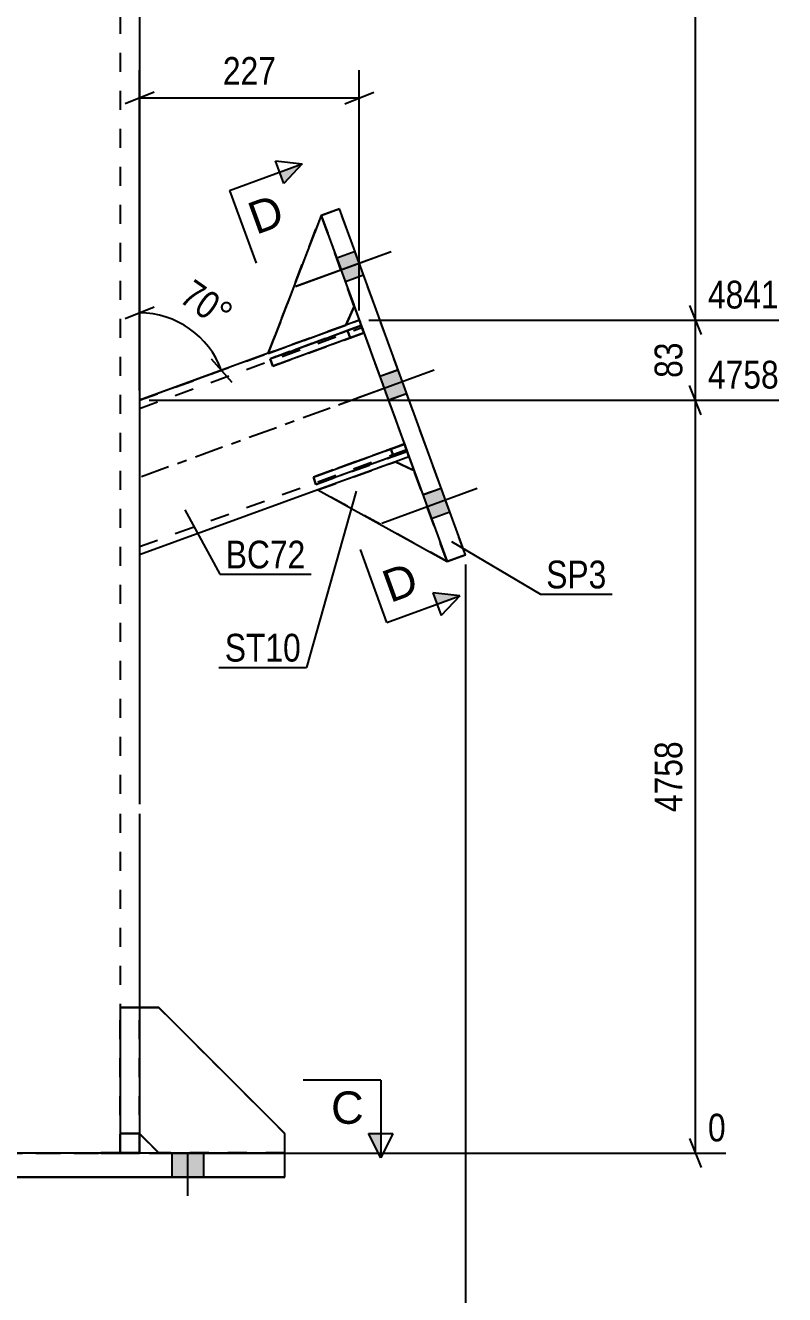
# Model space of a CAD drawing. Header units: millimetres. Extents: x 0 to 594, y 0 to 420.
# Drawn here: x 342.9 to 421.3, y 167.6 to 298.5 of the extents above; entities that cross this region are included whole.
import ezdxf

# ---------------------------------------------------------------- set-up
doc = ezdxf.new("R2010")
doc.units = ezdxf.units.MM
doc.linetypes.add('DXK_LINE_DOT2', pattern=[3.9198, 1.9599, -1.9599])
doc.linetypes.add('DXK_LINE_DOT3', pattern=[5.9187, 2.979, -0.9799, 0.9799, -0.9799])
doc.styles.add('Arial', font='arial.ttf', dxfattribs={"height": 0.2})
doc.styles.add('Arial Narrow', font='ARIALN.TTF', dxfattribs={"height": 0.2})

# ---------------------------------------------------------------- blocks, each defined once
blk = doc.blocks.new('Part-681868596-1271 - 1250')
at = {"color": 2, "linetype": 'Continuous'}
for p, q in [((375.34, 279.6), (373.46, 278.92)), ((388.34, 243.89), (375.34, 279.6)), ((373.46, 278.92), (386.46, 243.21)), ((373.46, 278.91), (373.46, 278.92)), ((376.88, 269.51), (377.39, 268.11)), ((382.52, 254.01), (383.04, 252.6)), ((386.46, 243.21), (388.34, 243.89)), ((388.34, 243.88), (386.46, 243.2)), ((388.34, 243.89), (388.34, 243.88)), ((388.34, 243.88), (388.34, 243.89)), ((386.46, 243.2), (386.46, 243.21))]:
    blk.add_line(p, q, dxfattribs=at)
at = {"color": 7, "linetype": 'DXK_LINE_DOT2'}
for p, q in [((373.46, 278.91), (375.34, 279.59)), ((375.34, 279.6), (375.34, 279.59)), ((388.34, 243.89), (375.34, 279.59)), ((373.46, 278.91), (373.46, 278.91)), ((373.46, 278.91), (373.46, 278.91)), ((373.46, 278.91), (376.88, 269.51)), ((377.39, 268.11), (382.52, 254.01)), ((383.04, 252.6), (386.46, 243.2))]:
    blk.add_line(p, q, dxfattribs=at)
blk = doc.blocks.new('Part-681868596-1479 - 1250')
at = {"color": 2, "linetype": 'Continuous'}
for p, q in [((368.2, 264.12), (377.6, 267.55)), ((377.87, 266.79), (377.6, 267.55)), ((377.87, 266.79), (368.48, 263.37)), ((376.46, 266.28), (377.87, 266.79)), ((368.48, 263.37), (368.2, 264.12))]:
    blk.add_line(p, q, dxfattribs=at)
at = {"color": 7, "linetype": 'DXK_LINE_DOT2'}
for p, q in [((377.6, 267.54), (376.19, 267.03)), ((377.6, 267.55), (377.6, 267.54)), ((377.87, 266.79), (377.6, 267.54)), ((376.19, 267.03), (368.2, 264.12)), ((368.48, 263.37), (376.46, 266.28)), ((376.46, 266.28), (376.19, 267.03)), ((377.87, 266.79), (377.87, 266.79))]:
    blk.add_line(p, q, dxfattribs=at)
blk = doc.blocks.new('Part-681868596-1291 - 1250')
at = {"color": 7, "linetype": 'DXK_LINE_DOT2'}
for p, q in [((354.71, 259.85), (377.39, 268.11)), ((354.71, 259), (377.67, 267.36)), ((354.71, 259), (377.67, 267.35)), ((375.99, 267.59), (368, 264.69)), ((377.39, 268.11), (377.39, 268.11)), ((377.39, 268.11), (377.44, 267.99)), ((377.44, 267.99), (377.39, 268.11)), ((377.44, 267.99), (377.55, 267.67)), ((377.55, 267.66), (377.44, 267.99)), ((377.55, 267.67), (377.73, 267.18)), ((377.67, 267.35), (377.55, 267.66)), ((377.67, 267.35), (377.67, 267.36)), ((377.69, 267.3), (377.67, 267.36)), ((377.67, 267.35), (382.19, 254.94)), ((377.67, 267.35), (377.69, 267.3)), ((377.84, 266.89), (377.69, 267.3)), ((377.69, 267.3), (377.75, 267.13)), ((377.73, 267.18), (382.19, 254.94)), ((377.75, 267.13), (377.84, 266.89)), ((377.84, 266.89), (382.08, 255.23)), ((377.84, 266.89), (382.08, 255.23)), ((354.71, 259.85), (354.71, 243.89)), ((354.71, 244.74), (382.25, 254.76)), ((354.71, 244.74), (382.25, 254.76)), ((382.08, 255.23), (382.23, 254.82)), ((382.17, 254.98), (382.08, 255.23)), ((382.23, 254.82), (382.17, 254.98)), ((382.19, 254.94), (382.36, 254.45)), ((382.36, 254.45), (382.19, 254.94)), ((382.23, 254.82), (382.25, 254.76)), ((382.25, 254.76), (382.23, 254.82)), ((382.25, 254.76), (382.25, 254.76)), ((382.36, 254.45), (382.48, 254.13)), ((382.48, 254.12), (382.36, 254.45)), ((382.48, 254.13), (382.52, 254.01)), ((382.52, 254.01), (382.48, 254.12)), ((381.12, 253.5), (373.13, 250.59)), ((381.12, 253.5), (373.13, 250.59))]:
    blk.add_line(p, q, dxfattribs=at)
at = {"color": 2, "linetype": 'Continuous'}
for p, q in [((377.39, 268.11), (375.99, 267.59)), ((368, 264.69), (354.71, 259.85)), ((382.52, 254.01), (381.12, 253.5)), ((382.52, 254.01), (381.12, 253.5)), ((382.52, 254.01), (382.52, 254.01)), ((382.52, 254.01), (382.52, 254.01)), ((373.13, 250.59), (354.71, 243.89)), ((373.13, 250.59), (354.71, 243.89))]:
    blk.add_line(p, q, dxfattribs=at)
at = {"color": 7, "linetype": 'DXK_LINE_DOT3'}
blk.add_line((379.96, 261.06), (354.71, 251.87), dxfattribs=at)
blk = doc.blocks.new('Part-681868596-1449 - 1250')
at = {"color": 2, "linetype": 'Continuous'}
for p, q in [((289.71, 179.67), (289.71, 182.18)), ((289.71, 182.18), (369.71, 182.18)), ((369.71, 179.67), (369.71, 182.18)), ((289.71, 179.68), (289.71, 179.67)), ((369.71, 179.68), (289.71, 179.68)), ((289.71, 179.67), (369.71, 179.67)), ((369.71, 179.68), (369.71, 179.67))]:
    blk.add_line(p, q, dxfattribs=at)
at = {"color": 7, "linetype": 'DXK_LINE_DOT2'}
blk.add_line((289.71, 182.17), (369.71, 182.17), dxfattribs=at)
blk = doc.blocks.new('Part-681868596-1474 - 1250')
at = {"color": 2, "linetype": 'Continuous'}
for p, q in [((372.65, 251.91), (382.05, 255.33)), ((382.32, 254.58), (372.92, 251.16)), ((380.91, 254.06), (382.32, 254.58)), ((382.32, 254.58), (382.05, 255.33)), ((372.92, 251.16), (372.65, 251.91))]:
    blk.add_line(p, q, dxfattribs=at)
at = {"color": 7, "linetype": 'DXK_LINE_DOT2'}
for p, q in [((380.64, 254.81), (372.65, 251.91)), ((372.92, 251.16), (380.91, 254.06)), ((382.05, 255.33), (380.64, 254.81)), ((380.91, 254.06), (380.64, 254.81)), ((382.32, 254.58), (382.05, 255.33)), ((382.05, 255.33), (382.05, 255.33)), ((382.32, 254.58), (382.32, 254.58))]:
    blk.add_line(p, q, dxfattribs=at)
blk = doc.blocks.new('Part-681868596-1475 - 1250')
at = {"color": 7, "linetype": 'DXK_LINE_DOT2'}
for p, q in [((373.13, 250.59), (381.12, 253.5)), ((373.13, 250.59), (381.12, 253.5)), ((381.12, 253.5), (383.04, 252.6)), ((381.12, 253.5), (381.12, 253.5)), ((381.12, 253.5), (383.04, 252.6)), ((386.46, 243.2), (383.04, 252.6)), ((383.04, 252.6), (383.04, 252.6)), ((386.46, 243.2), (383.04, 252.6)), ((386.46, 243.2), (373.13, 250.59))]:
    blk.add_line(p, q, dxfattribs=at)
at = {"color": 2, "linetype": 'Continuous'}
for p, q in [((373.13, 250.59), (373.13, 250.59)), ((373.13, 250.59), (386.46, 243.2)), ((373.13, 250.59), (373.13, 250.59)), ((386.46, 243.2), (386.46, 243.2))]:
    blk.add_line(p, q, dxfattribs=at)
blk = doc.blocks.new('Part-681868596-1476 - 1250')
at = {"color": 2, "linetype": 'Continuous'}
for p, q in [((381.12, 253.5), (373.13, 250.59)), ((383.04, 252.6), (381.12, 253.5)), ((381.12, 253.5), (381.12, 253.5)), ((373.13, 250.59), (386.46, 243.21)), ((373.13, 250.59), (373.13, 250.59)), ((386.46, 243.21), (386.46, 243.21)), ((386.46, 243.21), (386.46, 243.21))]:
    blk.add_line(p, q, dxfattribs=at)
at = {"color": 7, "linetype": 'DXK_LINE_DOT2'}
for p, q in [((373.13, 250.59), (381.12, 253.5)), ((381.12, 253.5), (383.04, 252.6)), ((386.46, 243.21), (383.04, 252.6)), ((383.04, 252.6), (383.04, 252.6)), ((386.46, 243.21), (383.04, 252.6)), ((386.46, 243.21), (373.13, 250.59))]:
    blk.add_line(p, q, dxfattribs=at)
blk = doc.blocks.new('Part-681868596-1348 - 1250')
at = {"color": 2, "linetype": 'Continuous'}
for p, q in [((352.71, 197.18), (352.71, 197.18)), ((354.71, 197.18), (352.71, 197.18)), ((352.71, 197.18), (352.71, 182.18)), ((354.71, 197.18), (354.71, 197.18)), ((354.71, 197.18), (354.71, 182.18)), ((354.71, 184.18), (352.71, 184.18)), ((352.71, 182.18), (354.71, 182.18))]:
    blk.add_line(p, q, dxfattribs=at)
at = {"color": 7, "linetype": 'DXK_LINE_DOT2'}
for p, q in [((352.71, 197.18), (354.71, 197.18)), ((352.71, 184.18), (354.71, 184.18)), ((352.71, 184.18), (352.71, 182.18)), ((354.71, 184.18), (354.71, 182.18)), ((354.71, 182.18), (352.71, 182.18)), ((352.71, 182.18), (352.71, 182.18)), ((354.71, 182.18), (354.71, 182.18))]:
    blk.add_line(p, q, dxfattribs=at)
blk = doc.blocks.new('Part-681868596-1477 - 1250')
at = {"color": 7, "linetype": 'DXK_LINE_DOT2'}
for p, q in [((377.6, 267.54), (368.2, 264.12)), ((376.19, 267.03), (377.6, 267.54)), ((377.6, 267.54), (377.6, 267.54)), ((377.6, 267.54), (377.87, 266.79)), ((377.6, 267.54), (377.87, 266.79)), ((368.2, 264.12), (376.19, 267.03)), ((368.48, 263.37), (377.87, 266.79)), ((376.46, 266.28), (368.48, 263.37)), ((376.19, 267.03), (376.46, 266.28)), ((377.87, 266.79), (376.46, 266.28)), ((377.87, 266.79), (377.87, 266.79)), ((368.2, 264.12), (368.48, 263.37))]:
    blk.add_line(p, q, dxfattribs=at)
blk = doc.blocks.new('Part-681868596-1349 - 1250')
at = {"color": 2, "linetype": 'Continuous'}
for p, q in [((356.71, 197.18), (354.71, 197.18)), ((369.71, 184.18), (356.71, 197.18)), ((356.71, 197.18), (356.71, 197.18)), ((356.71, 182.18), (354.71, 184.18)), ((369.71, 182.18), (369.71, 184.18))]:
    blk.add_line(p, q, dxfattribs=at)
at = {"color": 7, "linetype": 'DXK_LINE_DOT2'}
for p, q in [((354.71, 197.18), (354.71, 184.18)), ((356.71, 197.18), (354.71, 197.18)), ((356.71, 197.18), (369.71, 184.18)), ((356.71, 182.18), (354.71, 184.18)), ((356.71, 182.18), (356.71, 182.18)), ((356.71, 182.18), (369.71, 182.18)), ((356.71, 182.18), (356.71, 182.18)), ((369.71, 182.18), (356.71, 182.18)), ((369.71, 182.18), (369.71, 182.18)), ((369.71, 182.18), (369.71, 182.18)), ((369.71, 182.18), (369.71, 182.18))]:
    blk.add_line(p, q, dxfattribs=at)
blk = doc.blocks.new('Part-681868596-1464 - 1250')
at = {"color": 7, "linetype": 'DXK_LINE_DOT2'}
for p, q in [((352.71, 299.59), (352.71, 218.18)), ((352.71, 217.18), (352.71, 182.17)), ((354.71, 197.18), (354.71, 182.17)), ((308.71, 182.18), (350.71, 182.18)), ((308.71, 182.18), (350.71, 182.18)), ((308.71, 182.17), (350.71, 182.17)), ((308.71, 182.17), (350.71, 182.17)), ((350.71, 182.18), (351.48, 182.18)), ((352.24, 182.18), (350.71, 182.18)), ((351.48, 182.17), (350.71, 182.17)), ((350.71, 182.17), (352.24, 182.17)), ((351.48, 182.18), (352.12, 182.18)), ((352.12, 182.17), (351.48, 182.17)), ((352.12, 182.18), (352.56, 182.18)), ((352.56, 182.17), (352.12, 182.17)), ((353.54, 182.18), (352.24, 182.18)), ((352.24, 182.17), (353.54, 182.17)), ((352.56, 182.18), (352.71, 182.18)), ((352.71, 182.17), (352.56, 182.17)), ((352.71, 182.17), (352.71, 182.18)), ((354.41, 182.18), (353.54, 182.18)), ((353.54, 182.17), (354.41, 182.17)), ((354.71, 182.18), (354.41, 182.18)), ((354.41, 182.17), (354.71, 182.17)), ((354.71, 182.17), (354.71, 182.18))]:
    blk.add_line(p, q, dxfattribs=at)
at = {"color": 2, "linetype": 'Continuous'}
for p, q in [((354.71, 299.59), (354.71, 218.18)), ((354.71, 217.18), (354.71, 197.18))]:
    blk.add_line(p, q, dxfattribs=at)
blk = doc.blocks.new('Part-681868596-1478 - 1250')
at = {"color": 7, "linetype": 'DXK_LINE_DOT2'}
for p, q in [((368, 264.68), (373.46, 278.91)), ((373.46, 278.91), (368, 264.68)), ((373.46, 278.91), (376.88, 269.51)), ((373.46, 278.91), (373.46, 278.91)), ((376.88, 269.51), (373.46, 278.91)), ((376.88, 269.51), (375.99, 267.59)), ((375.99, 267.59), (368, 264.68)), ((368, 264.68), (375.99, 267.59)), ((375.99, 267.59), (375.99, 267.59)), ((375.99, 267.59), (375.99, 267.59)), ((368, 264.68), (368, 264.68))]:
    blk.add_line(p, q, dxfattribs=at)
at = {"color": 2, "linetype": 'Continuous'}
for p in [(375.99, 267.59), (376.88, 269.51)]:
    blk.add_line(p, (376.88, 269.51), dxfattribs=at)
blk = doc.blocks.new('Part-681868596-1480 - 1250')
at = {"color": 2, "linetype": 'Continuous'}
for p, q in [((373.46, 278.91), (368, 264.69)), ((375.99, 267.59), (376.88, 269.52)), ((368, 264.69), (375.99, 267.59)), ((375.99, 267.59), (375.99, 267.59)), ((368, 264.69), (368, 264.69))]:
    blk.add_line(p, q, dxfattribs=at)
at = {"color": 7, "linetype": 'DXK_LINE_DOT2'}
for p, q in [((368, 264.69), (373.46, 278.91)), ((373.46, 278.91), (376.88, 269.52)), ((373.46, 278.91), (373.46, 278.91)), ((376.88, 269.52), (373.46, 278.91)), ((376.88, 269.52), (375.99, 267.59)), ((376.88, 269.52), (376.88, 269.52)), ((375.99, 267.59), (368, 264.69))]:
    blk.add_line(p, q, dxfattribs=at)
blk = doc.blocks.new('Part-681868596-1431 - 1250')
at = {"color": 7, "linetype": 'DXK_LINE_DOT2'}
for p, q in [((356.71, 197.17), (354.71, 197.17)), ((354.71, 197.17), (354.71, 184.17)), ((356.71, 197.17), (354.71, 197.17)), ((369.71, 184.17), (356.71, 197.17)), ((356.71, 197.17), (356.71, 197.17)), ((356.71, 197.17), (369.71, 184.17)), ((356.71, 182.17), (354.71, 184.17)), ((369.71, 182.17), (369.71, 184.17)), ((356.71, 182.17), (356.7, 182.18)), ((356.71, 182.17), (369.71, 182.17)), ((356.71, 182.17), (356.71, 182.17)), ((356.71, 182.17), (369.71, 182.17)), ((369.71, 182.17), (369.71, 182.18))]:
    blk.add_line(p, q, dxfattribs=at)
at = {"color": 2, "linetype": 'Continuous'}
blk.add_line((356.7, 182.18), (354.71, 184.17), dxfattribs=at)
blk = doc.blocks.new('Part-681868596-1432 - 1250')
at = {"color": 7, "linetype": 'DXK_LINE_DOT2'}
for p, q in [((352.71, 182.17), (352.71, 197.17)), ((354.71, 197.17), (352.71, 197.17)), ((354.71, 197.17), (352.71, 197.17)), ((354.71, 182.17), (354.71, 197.17)), ((354.71, 184.17), (352.71, 184.17)), ((354.71, 184.17), (352.71, 184.17)), ((352.71, 182.17), (352.71, 182.17)), ((352.71, 182.17), (354.71, 182.17)), ((352.71, 182.17), (354.71, 182.17)), ((354.71, 182.17), (354.71, 182.17))]:
    blk.add_line(p, q, dxfattribs=at)
blk = doc.blocks.new('Part-681868596-1473 - 1250')
at = {"color": 7, "linetype": 'DXK_LINE_DOT2'}
for p, q in [((382.05, 255.32), (372.65, 251.91)), ((372.65, 251.91), (380.64, 254.81)), ((372.92, 251.15), (382.32, 254.57)), ((380.91, 254.06), (372.92, 251.15)), ((380.64, 254.81), (382.05, 255.32)), ((380.64, 254.81), (380.91, 254.06)), ((382.32, 254.57), (380.91, 254.06)), ((382.05, 255.32), (382.05, 255.32)), ((382.05, 255.32), (382.32, 254.57)), ((382.05, 255.32), (382.32, 254.57)), ((382.32, 254.57), (382.32, 254.57)), ((372.65, 251.91), (372.92, 251.15))]:
    blk.add_line(p, q, dxfattribs=at)
blk = doc.blocks.new('Bolt-681868596-1486 - 1250')
at = {"linetype": 'Continuous'}
for points in [[(377.84, 272.73), (376.95, 275.18), (375.07, 274.49), (375.96, 272.05)], [(377.84, 272.74), (376.95, 275.18), (375.07, 274.5), (375.96, 272.05)], [(377.84, 272.74), (376.95, 275.18), (375.07, 274.5), (375.96, 272.06)], [(382.28, 260.52), (381.39, 262.97), (379.52, 262.28), (380.4, 259.84)], [(382.28, 260.52), (381.39, 262.96), (379.52, 262.28), (380.4, 259.83)], [(386.73, 248.3), (385.84, 250.75), (383.96, 250.06), (384.85, 247.62)], [(386.73, 248.3), (385.84, 250.75), (383.96, 250.06), (384.85, 247.62)], [(386.73, 248.31), (385.84, 250.75), (383.96, 250.07), (384.85, 247.62)]]:
    blk.add_hatch(color=1, dxfattribs=at).paths.add_polyline_path(points)
at = {"color": 1, "linetype": 'Continuous'}
for p, q in [((380.68, 275.16), (370.82, 271.56)), ((380.68, 275.16), (370.82, 271.57)), ((380.68, 275.15), (370.82, 271.56)), ((376.95, 275.18), (375.07, 274.49)), ((376.95, 275.18), (375.07, 274.5)), ((376.95, 275.18), (375.07, 274.5)), ((377.84, 272.74), (375.96, 272.05)), ((377.84, 272.74), (375.96, 272.06)), ((377.84, 272.73), (375.96, 272.05)), ((385.13, 262.94), (375.26, 259.35)), ((385.13, 262.94), (375.26, 259.35)), ((381.39, 262.97), (379.52, 262.28)), ((381.39, 262.96), (379.52, 262.28)), ((382.28, 260.52), (380.4, 259.83)), ((382.28, 260.52), (380.4, 259.84)), ((389.57, 250.73), (379.71, 247.13)), ((389.57, 250.72), (379.71, 247.13)), ((389.57, 250.72), (379.71, 247.13)), ((385.84, 250.75), (383.96, 250.06)), ((385.84, 250.75), (383.96, 250.06)), ((385.84, 250.75), (383.96, 250.07)), ((386.73, 248.31), (384.85, 247.62)), ((386.73, 248.3), (384.85, 247.62)), ((386.73, 248.3), (384.85, 247.62))]:
    blk.add_line(p, q, dxfattribs=at)
blk = doc.blocks.new('Bolt-681868596-1487 - 1250')
at = {"linetype": 'Continuous'}
for points in [[(298.06, 179.68), (301.36, 179.68), (301.36, 182.18), (298.06, 182.18)], [(298.06, 179.68), (301.36, 179.68), (301.36, 182.18), (298.06, 182.18)], [(298.06, 179.67), (301.36, 179.67), (301.36, 182.17), (298.06, 182.17)], [(298.06, 179.67), (301.36, 179.67), (301.36, 182.17), (298.06, 182.17)], [(318.06, 179.68), (321.36, 179.68), (321.36, 182.18), (318.06, 182.18)], [(318.06, 179.67), (321.36, 179.67), (321.36, 182.17), (318.06, 182.17)], [(338.06, 179.68), (341.36, 179.68), (341.36, 182.18), (338.06, 182.18)], [(338.06, 179.67), (341.36, 179.67), (341.36, 182.17), (338.06, 182.17)], [(358.06, 179.68), (361.36, 179.68), (361.36, 182.18), (358.06, 182.18)], [(358.06, 179.68), (361.36, 179.68), (361.36, 182.18), (358.06, 182.18)], [(358.06, 179.67), (361.36, 179.67), (361.36, 182.17), (358.06, 182.17)], [(358.06, 179.67), (361.36, 179.67), (361.36, 182.17), (358.06, 182.17)]]:
    blk.add_hatch(color=1, dxfattribs=at).paths.add_polyline_path(points)
at = {"color": 1, "linetype": 'Continuous'}
for p, q in [((298.06, 179.68), (298.06, 182.18)), ((298.06, 179.68), (298.06, 182.18)), ((298.06, 179.67), (298.06, 182.17)), ((298.06, 179.67), (298.06, 182.17)), ((299.71, 177.78), (299.71, 182.18)), ((299.71, 177.78), (299.71, 182.18)), ((299.71, 177.77), (299.71, 182.17)), ((299.71, 177.77), (299.71, 182.17)), ((301.36, 179.68), (301.36, 182.18)), ((301.36, 179.68), (301.36, 182.18)), ((301.36, 179.67), (301.36, 182.17)), ((301.36, 179.67), (301.36, 182.17)), ((318.06, 179.68), (318.06, 182.18)), ((318.06, 179.67), (318.06, 182.17)), ((319.71, 177.78), (319.71, 182.18)), ((319.71, 177.77), (319.71, 182.17)), ((321.36, 179.68), (321.36, 182.18)), ((321.36, 179.67), (321.36, 182.17)), ((338.06, 179.68), (338.06, 182.18)), ((338.06, 179.67), (338.06, 182.17)), ((339.71, 177.78), (339.71, 182.18)), ((339.71, 177.77), (339.71, 182.17)), ((341.36, 179.68), (341.36, 182.18)), ((341.36, 179.67), (341.36, 182.17)), ((358.06, 179.68), (358.06, 182.18)), ((358.06, 179.68), (358.06, 182.18)), ((358.06, 179.67), (358.06, 182.17)), ((358.06, 179.67), (358.06, 182.17)), ((359.71, 177.78), (359.71, 182.18)), ((359.71, 177.78), (359.71, 182.18)), ((359.71, 177.77), (359.71, 182.17)), ((359.71, 177.77), (359.71, 182.17)), ((361.36, 179.68), (361.36, 182.18)), ((361.36, 179.68), (361.36, 182.18)), ((361.36, 179.67), (361.36, 182.17)), ((361.36, 179.67), (361.36, 182.17))]:
    blk.add_line(p, q, dxfattribs=at)
blk = doc.blocks.new('AngleDimension-681868596-1516 - 1250')
at = {"color": 7, "linetype": 'Continuous'}
for p, q in [((356.21, 269.45), (353.21, 268.25)), ((354.71, 260.85), (354.71, 268.85)), ((354.71, 268.85), (354.71, 259.85)), ((362.09, 264.13), (364.24, 261.72)), ((363.17, 262.92), (354.71, 259.85))]:
    blk.add_line(p, q, dxfattribs=at)
blk.add_arc((354.71, 259.85), 9, 20, 90, dxfattribs=at)
at = {"color": 0}
blk.add_wipeout([(363.14, 266.25), (365.55, 269.69), (360.26, 273.4), (357.85, 269.96)], dxfattribs=at)
at = {"color": 3, "style": 'Arial Narrow'}
blk.add_text('70°', height=2.863, rotation=-35.002, dxfattribs=at).set_placement((358.68, 270.1))
blk = doc.blocks.new('StraightDimension-681868596-1615 - 1250')
at = {"color": 7, "linetype": 'Continuous'}
for p, q in [((271.08, 242.88), (271.08, 161.78)), ((388.34, 242.88), (388.34, 161.78)), ((272.58, 164.78), (269.58, 163.58)), ((271.08, 164.18), (388.34, 164.18)), ((386.84, 163.58), (389.84, 164.78))]:
    blk.add_line(p, q, dxfattribs=at)
at = {"color": 0}
blk.add_wipeout([(333.97, 164.93), (333.97, 169.13), (325.45, 169.13), (325.45, 164.93)], dxfattribs=at)
at = {"color": 3, "style": 'Arial Narrow'}
blk.add_text('1173', height=2.863, dxfattribs=at).set_placement((326.05, 165.53))
blk = doc.blocks.new('StraightDimension-681868596-1728 - 1250')
at = {"color": 7, "linetype": 'Continuous'}
for p, q in [((354.71, 260.85), (354.71, 293.89)), ((377.39, 269.11), (377.39, 293.89)), ((356.21, 291.64), (353.21, 290.44)), ((354.71, 291.04), (377.39, 291.04)), ((375.89, 290.44), (378.89, 291.64))]:
    blk.add_line(p, q, dxfattribs=at)
at = {"color": 0}
blk.add_wipeout([(369.39, 291.79), (369.39, 295.99), (362.71, 295.99), (362.71, 291.79)], dxfattribs=at)
at = {"color": 3, "style": 'Arial Narrow'}
blk.add_text('227', height=2.863, dxfattribs=at).set_placement((363.31, 292.39))
blk = doc.blocks.new('StraightDimension-681868596-10981 - 1250')
at = {"color": 7, "linetype": 'Continuous'}
for p, q in [((412.69, 354.32), (411.49, 357.32)), ((355.71, 355.82), (420.7, 355.82)), ((412.09, 268.11), (412.09, 355.82)), ((411.49, 269.61), (412.69, 266.61)), ((378.39, 268.11), (420.7, 268.11))]:
    blk.add_line(p, q, dxfattribs=at)
at = {"color": 0}
blk.add_wipeout([(411.34, 316.22), (407.14, 316.22), (407.14, 307.71), (411.34, 307.71)], dxfattribs=at)
at = {"color": 3, "style": 'Arial Narrow'}
blk.add_text('3243', height=2.863, rotation=90.0002, dxfattribs=at).set_placement((410.74, 308.31))
at = {"color": 0, "linetype": 'Continuous'}
blk.add_wipeout([(421.3, 356.42), (421.3, 360.62), (412.79, 360.62), (412.79, 356.42)], dxfattribs=at)
at = {"color": 3, "linetype": 'Continuous', "style": 'Arial Narrow'}
blk.add_text('8084', height=2.863, dxfattribs=at).set_placement((413.39, 357.02))
blk = doc.blocks.new('StraightDimension-681868596-10982 - 1250')
at = {"color": 7, "linetype": 'Continuous'}
for p, q in [((411.49, 269.61), (412.69, 266.61)), ((378.39, 268.11), (420.7, 268.11)), ((412.09, 259.85), (412.09, 268.11)), ((412.69, 258.35), (411.49, 261.35)), ((355.71, 259.85), (420.7, 259.85))]:
    blk.add_line(p, q, dxfattribs=at)
at = {"color": 0, "linetype": 'Continuous'}
blk.add_wipeout([(421.3, 268.71), (421.3, 272.91), (412.79, 272.91), (412.79, 268.71)], dxfattribs=at)
at = {"color": 0}
blk.add_wipeout([(411.34, 266.41), (407.14, 266.41), (407.14, 261.55), (411.34, 261.55)], dxfattribs=at)
at = {"color": 3, "linetype": 'Continuous', "style": 'Arial Narrow'}
blk.add_text('4841', height=2.863, dxfattribs=at).set_placement((413.39, 269.31))
at = {"color": 3, "style": 'Arial Narrow'}
blk.add_text('83', height=2.863, rotation=90.0002, dxfattribs=at).set_placement((410.74, 262.15))
blk = doc.blocks.new('StraightDimension-681868596-10983 - 1250')
at = {"color": 7, "linetype": 'Continuous'}
for p, q in [((412.69, 258.35), (411.49, 261.35)), ((355.71, 259.85), (420.7, 259.85)), ((412.09, 182.17), (412.09, 259.85)), ((411.49, 183.67), (412.69, 180.67)), ((355.71, 182.17), (415.22, 182.17))]:
    blk.add_line(p, q, dxfattribs=at)
at = {"color": 0}
blk.add_wipeout([(411.34, 225.27), (407.14, 225.27), (407.14, 216.75), (411.34, 216.75)], dxfattribs=at)
at = {"color": 3, "style": 'Arial Narrow'}
blk.add_text('4758', height=2.863, rotation=90.0002, dxfattribs=at).set_placement((410.74, 217.35))
at = {"color": 0, "linetype": 'Continuous'}
for points in [[(421.3, 260.45), (421.3, 264.65), (412.79, 264.65), (412.79, 260.45)], [(415.82, 182.77), (415.82, 186.97), (412.79, 186.97), (412.79, 182.77)]]:
    blk.add_wipeout(points, dxfattribs=at)
at = {"color": 3, "linetype": 'Continuous', "style": 'Arial Narrow'}
for s, height, p in [('4758', 2.863, (413.39, 261.05)), ('0', 2.86, (413.39, 183.37))]:
    blk.add_text(s, height=height, dxfattribs=at).set_placement(p)
blk = doc.blocks.new('Mark-681868596-1266 - 1250')
at = {"color": 0}
blk.add_wipeout([(402.9, 240.43), (402.9, 243.43), (396.69, 243.43), (396.69, 240.43)], dxfattribs=at)
blk.add_wipeout([(402.9, 240.43), (402.9, 243.43), (396.69, 243.43), (396.69, 240.43)], dxfattribs=at)
at = {"color": 30, "linetype": 'Continuous'}
for p, q in [((386.92, 245.26), (396.09, 239.83)), ((396.09, 239.83), (403.5, 239.83))]:
    blk.add_line(p, q, dxfattribs=at)
at = {"color": 3, "style": 'Arial Narrow'}
blk.add_text('SP3', height=2.863, dxfattribs=at).set_placement((396.69, 240.43))
blk = doc.blocks.new('Mark-681868596-1287 - 1250')
at = {"color": 0}
blk.add_wipeout([(371.83, 242.49), (371.83, 245.49), (363.61, 245.49), (363.61, 242.49)], dxfattribs=at)
blk.add_wipeout([(371.83, 242.49), (371.83, 245.49), (363.61, 245.49), (363.61, 242.49)], dxfattribs=at)
at = {"color": 30, "linetype": 'Continuous'}
for p, q in [((359.38, 248.53), (363.01, 241.89)), ((363.01, 241.89), (372.43, 241.89))]:
    blk.add_line(p, q, dxfattribs=at)
at = {"color": 3, "style": 'Arial Narrow'}
blk.add_text('BC72', height=2.863, dxfattribs=at).set_placement((363.61, 242.49))
blk = doc.blocks.new('SectionMark-681868596-1825 - 1250')
at = {"linetype": 'Continuous'}
for points in [[(369.59, 282.19), (369.16, 283.37), (371.51, 284.22)], [(385.42, 238.81), (384.99, 239.98), (387.77, 239.66)]]:
    blk.add_hatch(color=6, dxfattribs=at).paths.add_polyline_path(points)
at = {"color": 6, "linetype": 'Continuous'}
for p, q in [((369.59, 282.19), (368.73, 284.54)), ((368.73, 284.54), (371.51, 284.22)), ((371.51, 284.22), (369.59, 282.19)), ((387.77, 239.66), (384.99, 239.98)), ((384.99, 239.98), (385.85, 237.63)), ((387.77, 239.66), (385.85, 237.63))]:
    blk.add_line(p, q, dxfattribs=at)
at = {"color": 0, "linetype": 'Continuous'}
for points in [[(369.9, 278.05), (368.7, 281.34), (365.53, 280.18), (366.73, 276.89)], [(383.76, 240.06), (382.56, 243.35), (379.39, 242.2), (380.59, 238.91)]]:
    blk.add_wipeout(points, dxfattribs=at)
at = {"color": 6, "linetype": 'Continuous'}
for p, q in [((363.99, 281.48), (371.51, 284.22)), ((363.99, 281.48), (366.74, 273.97)), ((380.25, 236.92), (377.51, 244.44)), ((380.25, 236.92), (387.77, 239.66))]:
    blk.add_line(p, q, dxfattribs=at)
at = {"color": 3, "linetype": 'Continuous', "style": 'Arial'}
for p in [(366.73, 276.89), (380.59, 238.91)]:
    blk.add_text('D', height=3.34, rotation=20.0421, dxfattribs=at).set_placement(p)
blk = doc.blocks.new('SectionMark-681868596-1827 - 1250')
at = {"linetype": 'Continuous'}
for points in [[(280.15, 184.19), (281.4, 184.19), (280.15, 181.69)], [(378.35, 184.19), (379.6, 184.19), (379.6, 181.69)]]:
    blk.add_hatch(color=6, dxfattribs=at).paths.add_polyline_path(points)
at = {"color": 6, "linetype": 'Continuous'}
for p, q in [((280.15, 189.69), (288.15, 189.69)), ((280.15, 189.69), (280.15, 181.69)), ((379.6, 189.69), (371.6, 189.69)), ((379.6, 189.69), (379.6, 181.69)), ((280.15, 181.69), (278.9, 184.19)), ((281.4, 184.19), (278.9, 184.19)), ((280.15, 181.69), (281.4, 184.19)), ((378.35, 184.19), (380.85, 184.19)), ((379.6, 181.69), (378.35, 184.19)), ((380.85, 184.19), (379.6, 181.69))]:
    blk.add_line(p, q, dxfattribs=at)
at = {"color": 0, "linetype": 'Continuous'}
for points in [[(285.27, 185.19), (285.27, 188.69), (281.9, 188.69), (281.9, 185.19)], [(377.85, 185.19), (377.85, 188.69), (374.48, 188.69), (374.48, 185.19)]]:
    blk.add_wipeout(points, dxfattribs=at)
at = {"color": 3, "linetype": 'Continuous', "style": 'Arial'}
for p in [(281.9, 185.19), (374.48, 185.19)]:
    blk.add_text('C', height=3.34, dxfattribs=at).set_placement(p)
blk = doc.blocks.new('Mark-681868596-11484 - 1250')
at = {"color": 0}
blk.add_wipeout([(371.36, 232.88), (371.36, 235.88), (363.51, 235.88), (363.51, 232.88)], dxfattribs=at)
blk.add_wipeout([(371.36, 232.88), (371.36, 235.88), (363.51, 235.88), (363.51, 232.88)], dxfattribs=at)
at = {"color": 30, "linetype": 'Continuous'}
for p in [(377.08, 250.45), (362.91, 232.28)]:
    blk.add_line(p, (371.96, 232.28), dxfattribs=at)
at = {"color": 3, "style": 'Arial Narrow'}
blk.add_text('ST10', height=2.863, dxfattribs=at).set_placement((363.51, 232.88))

msp = doc.modelspace()

# ---------------------------------------------------------------- block references
for name in ['Part-681868596-1464 - 1250', 'Part-681868596-1271 - 1250', 'Part-681868596-1478 - 1250', 'Part-681868596-1480 - 1250', 'Bolt-681868596-1486 - 1250', 'Part-681868596-1291 - 1250', 'Part-681868596-1479 - 1250', 'Part-681868596-1477 - 1250', 'Part-681868596-1474 - 1250', 'Part-681868596-1473 - 1250', 'Part-681868596-1475 - 1250', 'Part-681868596-1476 - 1250', 'Part-681868596-1348 - 1250', 'Part-681868596-1432 - 1250', 'Part-681868596-1349 - 1250', 'Part-681868596-1431 - 1250', 'Part-681868596-1449 - 1250', 'Bolt-681868596-1487 - 1250']:
    msp.add_blockref(name, (0, 0))

# ---------------------------------------------------------------- next in the draw order: block references
for name in ['AngleDimension-681868596-1516 - 1250', 'StraightDimension-681868596-1615 - 1250']:
    msp.add_blockref(name, (0, 0))

# ---------------------------------------------------------------- next in the draw order: block references
msp.add_blockref('StraightDimension-681868596-1728 - 1250', (0, 0))

# ---------------------------------------------------------------- next in the draw order: block references
msp.add_blockref('StraightDimension-681868596-10981 - 1250', (0, 0))

# ---------------------------------------------------------------- next in the draw order: block references
msp.add_blockref('StraightDimension-681868596-10982 - 1250', (0, 0))

# ---------------------------------------------------------------- next in the draw order: block references
msp.add_blockref('StraightDimension-681868596-10983 - 1250', (0, 0))

# ---------------------------------------------------------------- next in the draw order: block references
for name in ['Mark-681868596-1287 - 1250', 'Mark-681868596-1266 - 1250', 'SectionMark-681868596-1827 - 1250']:
    msp.add_blockref(name, (0, 0))

# ---------------------------------------------------------------- next in the draw order: block references
msp.add_blockref('SectionMark-681868596-1825 - 1250', (0, 0))

# ---------------------------------------------------------------- next in the draw order: block references
msp.add_blockref('Mark-681868596-11484 - 1250', (0, 0))

doc.saveas('drawing.dxf')
